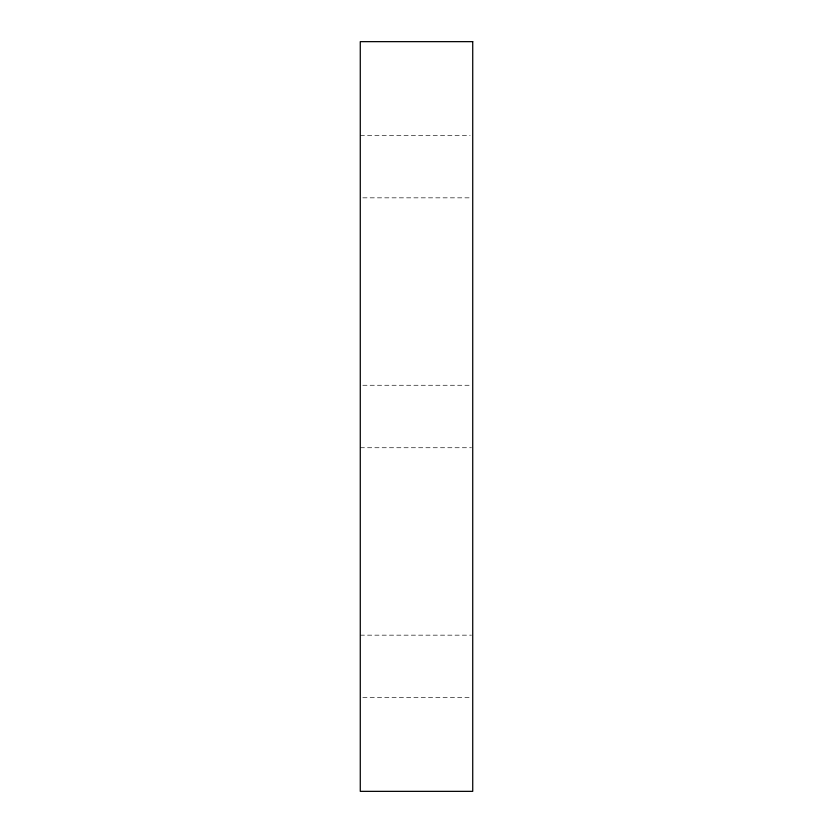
<?xml version="1.0" encoding="UTF-8"?>
<svg xmlns="http://www.w3.org/2000/svg" width="833" height="833" viewBox="0 0 833 833"><rect width="100%" height="100%" fill="white"/><g stroke="black" fill="none" stroke-linecap="round" stroke-linejoin="round"><path stroke-width="0.62" stroke-dasharray="4.17 3.12" d="M360.272 135.363L470.145 135.363M362.855 197.838L470.145 197.838M362.855 385.262L471.436 385.262M360.272 447.738L471.436 447.738M360.272 635.163L471.436 635.163M362.855 697.638L471.436 697.638"/><path stroke-width="1.25" d="M472.728 41.65L360.272 41.65L360.272 791.35L472.728 791.35L472.728 41.65"/></g></svg>
